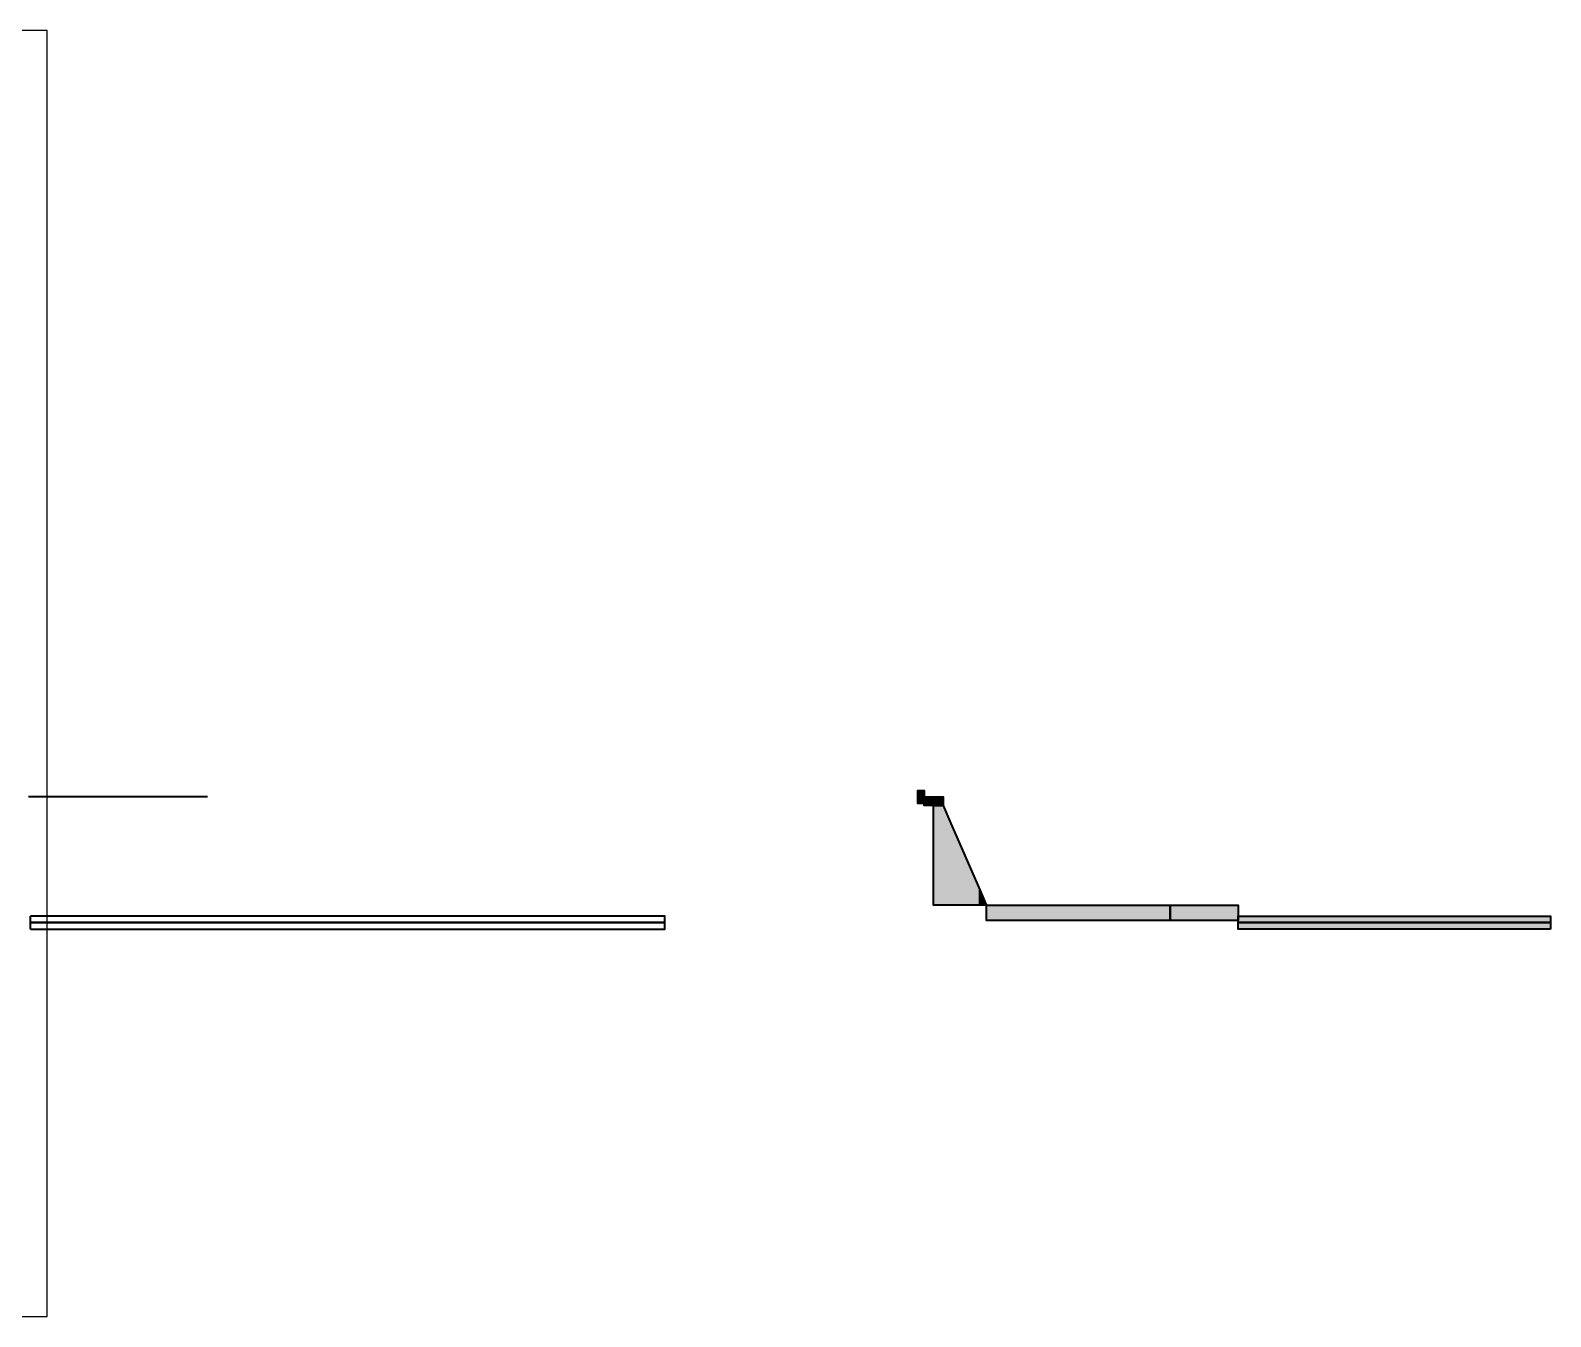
# Model space of a CAD drawing. Header units: millimetres. Extents: x 0 to 153524, y 0 to 59400.
# Drawn here: x 83321 to 153524, y 0 to 59400 of the extents above; entities that cross this region are included whole.
import ezdxf

# ---------------------------------------------------------------- set-up
doc = ezdxf.new("R2010")
doc.units = ezdxf.units.MM
for name, color, linetype, lineweight in [('01_切断（構造・壁）', 7, 'Continuous', 35), ('04_切断（機械室などの塊）', 7, 'Continuous', 35), ('90_図枠', 7, 'Continuous', 25)]:
    doc.layers.add(name, color=color, linetype=linetype, lineweight=lineweight)

msp = doc.modelspace()

# ---------------------------------------------------------------- hatches: boundary and pattern name
at = {"layer": '01_切断（構造・壁）'}
for points in [[(124595, 23700), (124441, 23700), (124305, 23700), (124305, 23983), (124305, 23983), (124305, 24300), (124441, 24300), (124595, 24300), (124595, 24020)], [(125467, 23600), (124996, 23600), (124595, 23600), (124595, 23787), (124595, 24000), (124996, 24000), (125467, 24000), (125467, 23819)], [(125495, 19000), (125031, 19000), (125031, 20117), (125031, 23600), (125132, 23600), (125467, 23600), (125783, 22876), (127165, 19706), (127165, 19580), (127165, 19000), (125495, 19000)], [(127472, 19000), (127405, 19000), (127165, 19000), (127165, 19706), (127415, 19131)], [(135951, 18300), (132301, 18300), (127472, 18300), (127472, 18975), (127472, 19000), (132301, 19000), (135951, 19000), (135951, 18489)], [(139096, 18300), (137305, 18300), (135951, 18300), (135951, 18811), (135951, 19000), (137305, 19000), (139096, 19000), (139096, 18551)], [(153524, 18200), (140688, 18200), (139096, 18200), (139096, 18221), (139096, 18500), (140688, 18500), (153524, 18500), (153524, 18335)], [(153524, 17900), (140688, 17900), (139096, 17900), (139096, 17921), (139096, 18200), (140688, 18200), (153524, 18200), (153524, 18035)]]:
    msp.add_hatch(color=7, dxfattribs=at).paths.add_polyline_path(points)

# ---------------------------------------------------------------- linework, layer by layer
for points in [[(124595, 23700), (124441, 23700), (124305, 23700), (124305, 23983), (124305, 23983), (124305, 24300), (124441, 24300), (124595, 24300), (124595, 24020), (124595, 23700)], [(125467, 23600), (124996, 23600), (124595, 23600), (124595, 23787), (124595, 24000), (124996, 24000), (125467, 24000), (125467, 23819), (125467, 23600)], [(125495, 19000), (125031, 19000), (125031, 20117), (125031, 23600), (125132, 23600), (125467, 23600), (125783, 22876), (127165, 19706), (127165, 19580), (127165, 19000), (125495, 19000), (125495, 19000)], [(127472, 19000), (127405, 19000), (127165, 19000), (127165, 19706), (127415, 19131), (127472, 19000)], [(135951, 18300), (132301, 18300), (127472, 18300), (127472, 18975), (127472, 19000), (132301, 19000), (135951, 19000), (135951, 18489), (135951, 18300)], [(139096, 18300), (137305, 18300), (135951, 18300), (135951, 18811), (135951, 19000), (137305, 19000), (139096, 19000), (139096, 18551), (139096, 18300)], [(83321, 18260), (83321, 18500)], [(88411, 18200), (112623, 18200), (112623, 18485), (112623, 18500), (88411, 18500), (88411, 18500), (83321, 18500)], [(83321, 18200), (83321, 18260)], [(153524, 18200), (140688, 18200), (139096, 18200), (139096, 18221), (139096, 18500), (140688, 18500), (153524, 18500), (153524, 18335), (153524, 18200)], [(83321, 18200), (88411, 18200)], [(83321, 17960), (83321, 18200)], [(88411, 17900), (112623, 17900), (112623, 18185), (112623, 18200), (88411, 18200), (88411, 18200), (83321, 18200)], [(83321, 17900), (83321, 17960)], [(83321, 17900), (88411, 17900)], [(153524, 17900), (140688, 17900), (139096, 17900), (139096, 17921), (139096, 18200), (140688, 18200), (153524, 18200), (153524, 18035), (153524, 17900)]]:
    msp.add_lwpolyline(points, dxfattribs=at)
at = {"layer": '04_切断（機械室などの塊）'}
msp.add_lwpolyline([(91498, 24006), (91198, 24003), (90882, 24000), (90844, 24000), (90808, 24000), (90490, 24000), (90155, 24000), (90137, 24000), (90119, 24000), (89783, 24000), (89430, 24000), (89429, 24000), (89429, 24000), (89076, 24000), (88741, 24000), (88722, 24000), (88702, 24000), (88368, 24002), (88052, 24000), (88015, 24000), (87976, 24000), (87661, 24000), (87363, 24000), (87307, 24000), (87249, 24000), (86954, 24000), (86673, 24000), (86600, 24000), (86523, 24000), (86246, 24000), (85984, 24000), (85893, 24000), (85796, 24000), (85539, 24000), (85295, 24000), (85185, 24000), (85070, 24000), (84832, 24000), (84606, 24000), (84478, 24000), (84343, 24000), (84124, 24000), (83917, 24000), (83771, 24000), (83617, 24000), (83417, 24000), (83227, 24000)], dxfattribs=at)
at = {"layer": '90_図枠'}
msp.add_lwpolyline([(0, 0), (84100, 0), (84100, 59400), (0, 59400)], close=True, dxfattribs=at)

doc.saveas('drawing.dxf')
